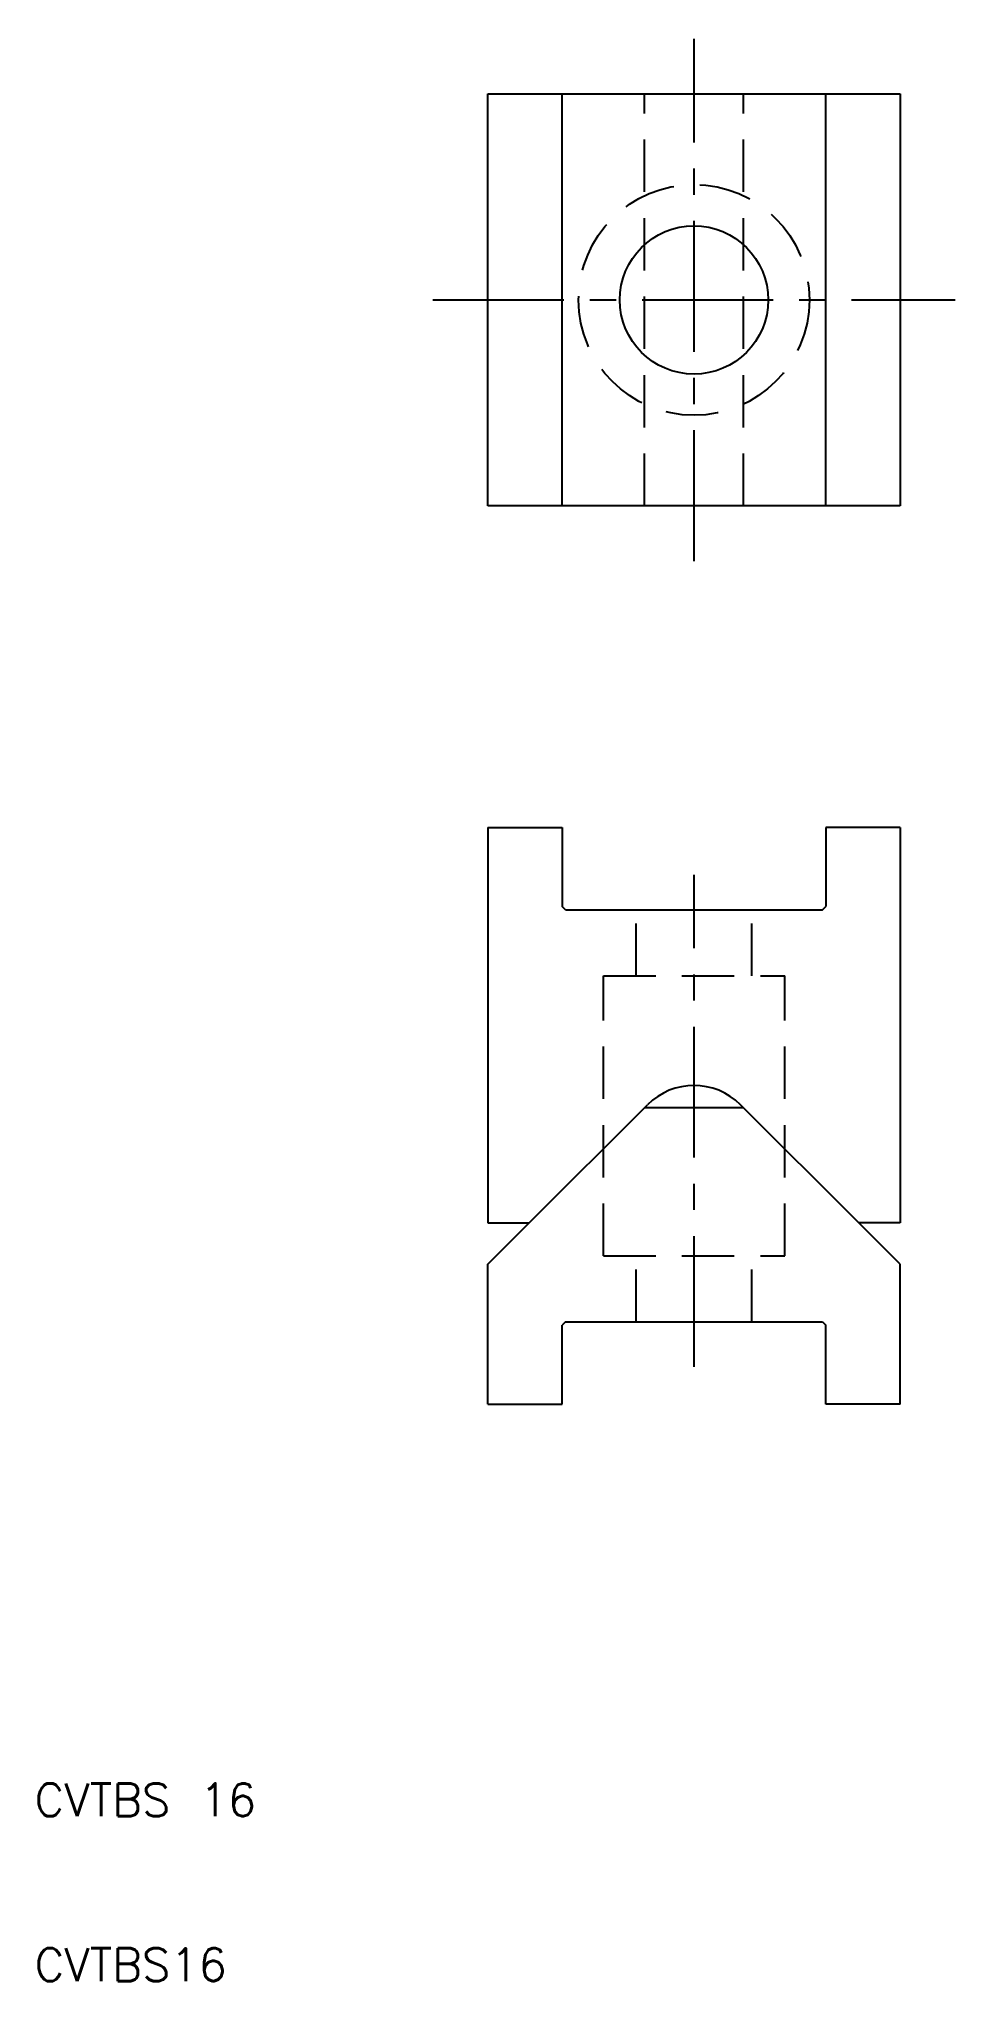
# Model space of a CAD drawing. Extents: x 10 to 66, y 10 to 128.
import ezdxf

# ---------------------------------------------------------------- set-up
doc = ezdxf.new("R2010")
doc.units = 0
doc.header["$LTSCALE"] = 0.25
doc.linetypes.add('CENTER', pattern=[50.8, 31.75, -6.35, 6.35, -6.35])
doc.linetypes.add('DASHED', pattern=[19.05, 12.7, -6.35])
doc.layers.get('0').update_dxf_attribs({"linetype": 'CONTINUOUS'})
doc.layers.add('CENTER', color=1, linetype='CENTER')
doc.styles.get("Standard").update_dxf_attribs({"font": 'txt.shx', "bigfont": 'extfont.shx'})

msp = doc.modelspace()

# ---------------------------------------------------------------- linework, layer by layer
for p, q in [((37.5, 99.5), (37.5, 124.5)), ((37.5, 124.5), (62.5, 124.5)), ((42, 99.5), (42, 124.5)), ((58, 99.5), (58, 124.5)), ((62.5, 124.5), (62.5, 99.5)), ((62.5, 99.5), (37.5, 99.5)), ((37.5, 80), (37.5, 56)), ((37.5, 80), (42, 80)), ((42, 80), (42, 75.2)), ((58, 80), (58, 75.2)), ((62.5, 80), (58, 80)), ((62.5, 80), (62.5, 56)), ((42.2, 75), (42, 75.2)), ((42.2, 75), (57.8, 75)), ((57.8, 75), (58, 75.2)), ((40, 56), (47.17, 63.17)), ((47, 63), (53, 63)), ((60, 56), (52.83, 63.17)), ((37.5, 53.5), (40, 56)), ((37.5, 56), (40, 56)), ((62.5, 53.5), (60, 56)), ((62.5, 56), (60, 56)), ((37.5, 45), (37.5, 53.5)), ((62.5, 45), (62.5, 53.5)), ((42.2, 50), (42, 49.8)), ((42, 45), (42, 49.8)), ((42.2, 50), (57.8, 50)), ((57.8, 50), (58, 49.8)), ((58, 45), (58, 49.8)), ((37.5, 45), (42, 45)), ((62.5, 45), (58, 45))]:
    msp.add_line(p, q)
at = {"color": 3, "linetype": 'DASHED'}
for p, q in [((47, 99.5), (47, 124.5)), ((53, 99.5), (53, 124.5)), ((46.5, 71), (46.5, 75)), ((53.5, 71), (53.5, 75)), ((44.5, 54), (44.5, 71)), ((44.5, 71), (55.5, 71)), ((55.5, 54), (55.5, 71)), ((44.5, 54), (55.5, 54)), ((46.5, 50), (46.5, 54)), ((53.5, 50), (53.5, 54))]:
    msp.add_line(p, q, dxfattribs=at)
msp.add_circle((50, 112), 7, dxfattribs=at)
msp.add_circle((50, 112), 4.5)
msp.add_arc((50, 60.34), 4, 45, 135)
at = {"layer": 'CENTER', "color": 1, "linetype": 'CENTER'}
for p, q in [((50, 96.16), (50, 127.84)), ((34.16, 112), (65.84, 112)), ((50, 47.27), (50, 77.13))]:
    msp.add_line(p, q, dxfattribs=at)

# ---------------------------------------------------------------- texts
for s, p in [('CVTBS 16', (10, 20)), ('CVTBS16', (10, 10))]:
    msp.add_text(s, height=2).set_placement(p)

doc.saveas('drawing.dxf')
